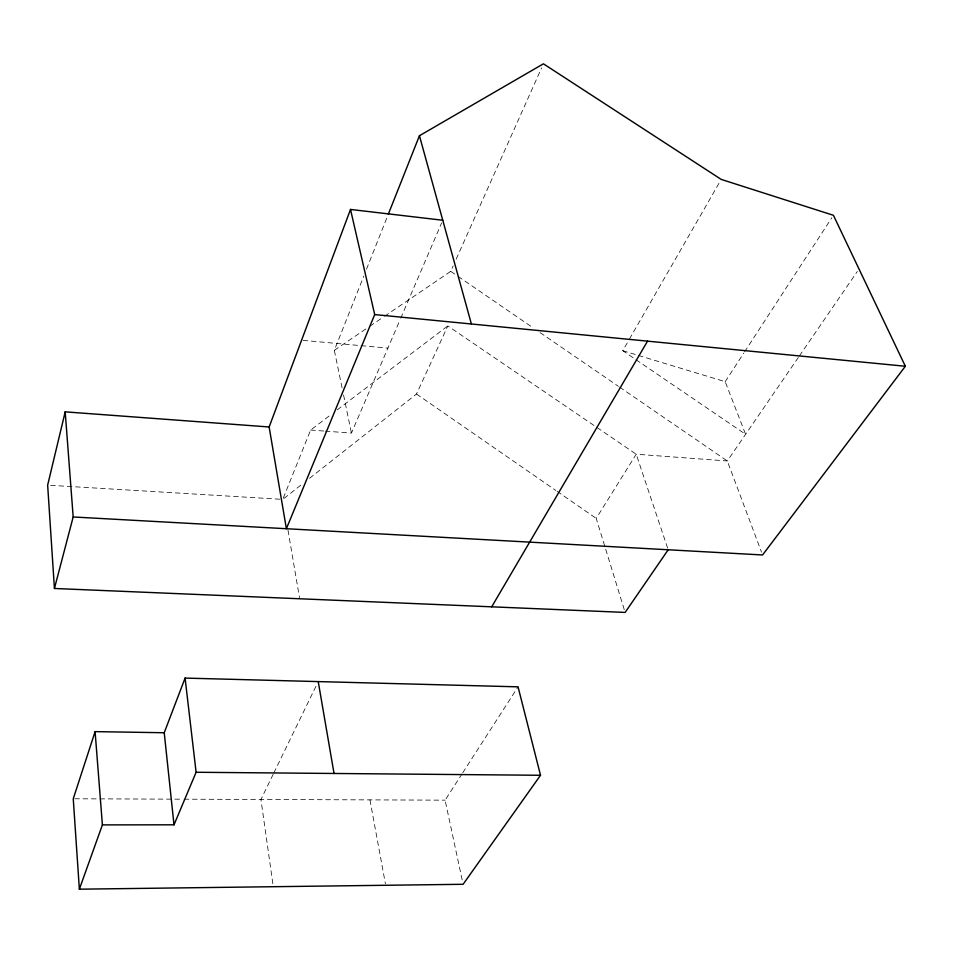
<?xml version="1.0" encoding="UTF-8"?>
<svg xmlns="http://www.w3.org/2000/svg" width="953" height="953" viewBox="0 0 953 953"><rect width="100%" height="100%" fill="white"/><g stroke="black" fill="none" stroke-linecap="round" stroke-linejoin="round"><path stroke-width="0.71" stroke-dasharray="4.76 3.57" d="M342.079 387.823L334.324 350.347L363.784 276.06M366.512 269.175L387.788 215.521M283.315 498.038L310.618 430.053L331.465 414.233M325.199 431.137L351.443 433.091L400.165 319.541M400.748 318.183L441.596 222.966M384.559 316.253L450.721 271.355L453.151 265.923M456.177 259.145L541.602 67.877M309.511 478.323L416.509 394.018L447.815 325.926L595.839 426.73M273.166 774.312L260.931 799.472L273.07 885.254M273.809 772.99L316.944 684.242M638.415 355.445L725.185 381.688L745.603 434.306L622.762 350.704L628.682 340.4M629.421 339.113L720.48 180.701M624.263 609.61L596.221 518.408L636.211 454.212L727.306 460.978L798.531 357.172M462.169 879.929L445.099 800.163L461.943 774.015M462.741 772.764L518.051 686.839M725.185 381.688L743.757 353.134M744.567 351.883L831.802 217.784M799.364 355.945L857.331 271.462M283.923 498.479L302.542 483.814M337.255 409.838L447.815 325.926M334.324 350.347L368.632 327.07M369.859 326.236L383.332 317.087M74.727 798.781L98.373 798.876M99.851 798.876L182.607 799.186M184.084 799.186L445.099 800.163M50.604 485.315L279.813 499.217M310.618 430.053L323.746 431.03M303.042 340.364L387.907 348.107M622.762 350.704L636.985 355.004M597.054 427.552L636.211 454.212L667.719 548.368M450.721 271.355L456.844 275.548M458.071 276.382L532.715 327.57M540.065 332.597L618.39 386.299M619.617 387.132L727.306 460.978L761.53 552.204M416.509 394.018L555.873 490.485M557.1 491.331L596.221 518.408M343.568 395.042L351.443 433.091M369.943 799.889L385.417 883.824M287.985 530.082L299.671 598.77"/><path stroke-width="1.43" d="M442.764 220.25L350.501 209.446L269.139 426.98L65.197 411.851L47.65 485.137L54.428 588.477L625.132 612.422L668.196 549.774M54.428 588.477L73.178 516.967L65.197 411.851M164.226 732.738L95.097 731.63L73.25 798.781L79.361 889.185L463.098 884.289L540.518 775.277L518.051 686.839L185.085 678.095L164.226 732.738L174.006 824.81L102.4 824.893L79.361 889.185M388.336 214.151L419.439 135.731L543.413 63.815L721.218 179.414L833.422 215.295L905.35 366.262L762.567 554.968L73.178 516.967M350.501 209.446L374.696 314.573L286.388 528.724L269.139 426.98M174.006 824.81L196.115 772.264L185.085 678.095M491.7 606.823L647.552 341.15M196.115 772.264L540.518 775.277M374.696 314.573L905.35 366.262M419.439 135.731L471.39 323.996M318.231 681.598L334.038 773.479M95.097 731.63L102.4 824.893"/></g></svg>
